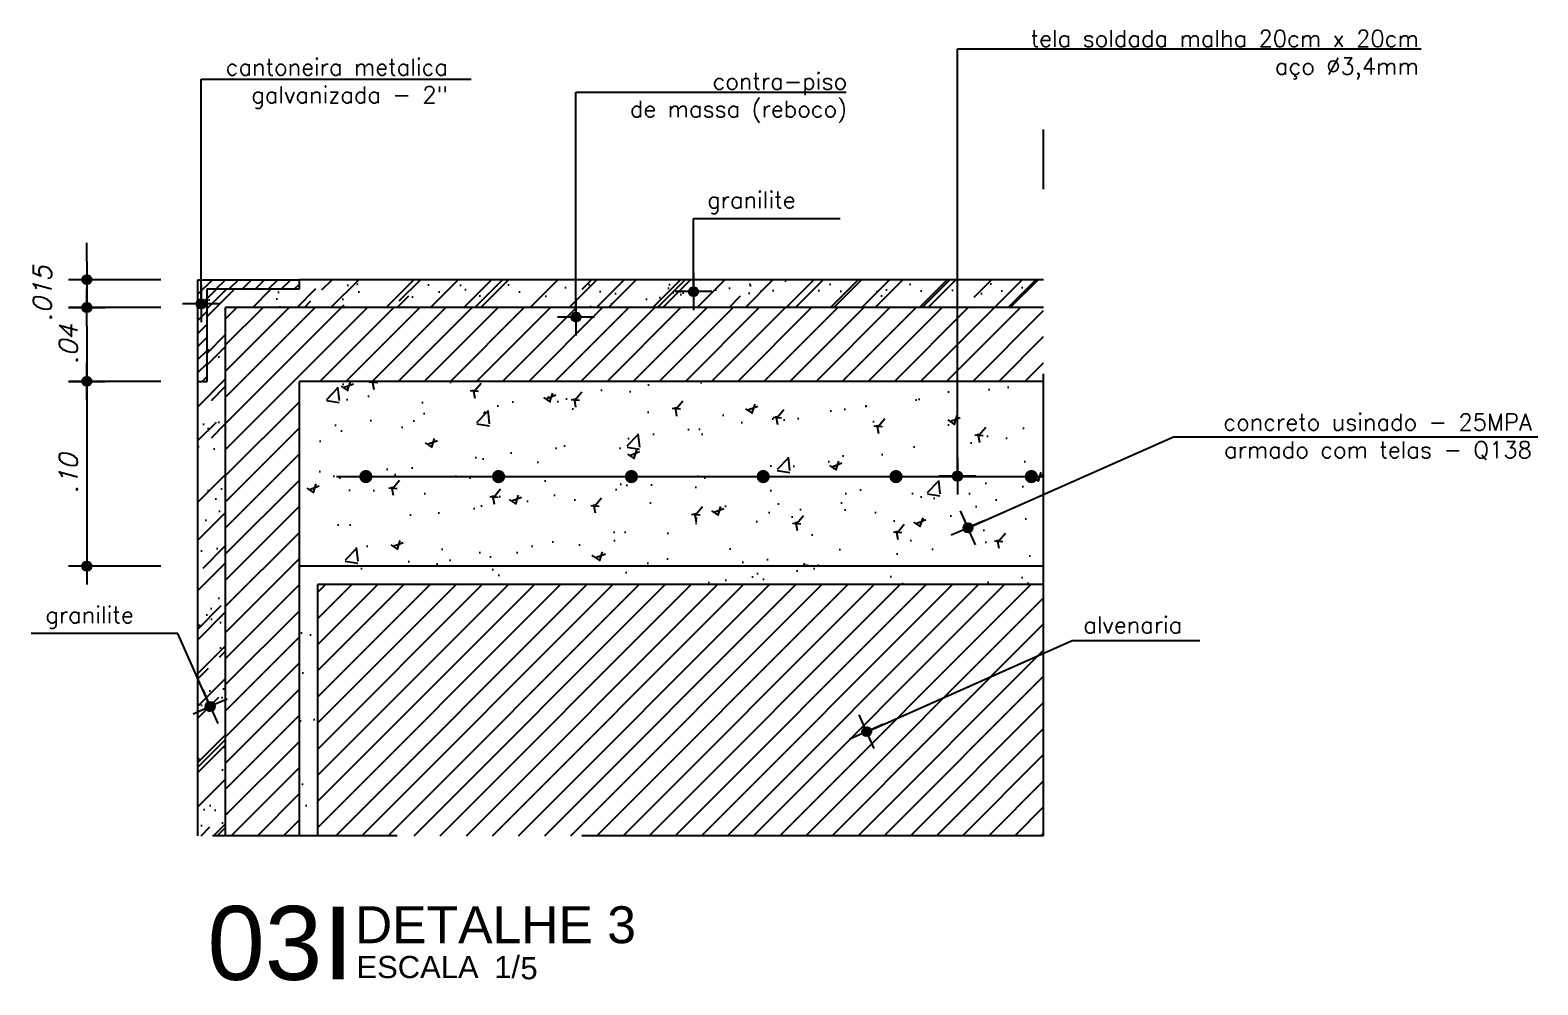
# Model space of a CAD drawing. Header units: millimetres. Extents: x 482 to 600, y -218 to -108.
# Drawn here: x 559.423 to 560.239, y -203.743 to -203.227 of the extents above; entities that cross this region are included whole.
import ezdxf
from ezdxf.enums import TextEntityAlignment as Align

# ---------------------------------------------------------------- set-up
doc = ezdxf.new("R2010")
doc.units = ezdxf.units.MM
doc.header["$LTSCALE"] = 2.5
doc.linetypes.add('DASHDOT', pattern=[1, 0.5, -0.25, 0, -0.25])
doc.linetypes.add('TPP2', pattern=[1.6, 1, -0.2, 0, -0.2, 0, -0.2])
for name, color, linetype in [('AN_INDICAÇAO', 2, 'Continuous'), ('ARQ_VISTA3', 3, 'Continuous'), ('COTAS', 1, 'Continuous'), ('DET', 2, 'DASHDOT'), ('HACHURA', 254, 'Continuous'), ('INDCORTE', 4, 'Continuous'), ('PAREDE', 4, 'Continuous'), ('TXAMB', 2, 'Continuous')]:
    doc.layers.add(name, color=color, linetype=linetype)
doc.styles.add('AMB05', font='ROMANS.SHX', dxfattribs={"height": 0.12})
doc.styles.add('ARIAL', font='arial.ttf')
doc.styles.add('ARIAL 02', font='sanss___.ttf', dxfattribs={"height": 2})
doc.styles.add('ROMANS', font='romans', dxfattribs={"oblique": 15})
doc.dimstyles.new('Cota5', dxfattribs={"dimtxt": 0.01, "dimasz": 0.01, "dimexe": 0.01, "dimexo": 0.02, "dimgap": 0.005, "dimtad": 1, "dimzin": 4, "dimdsep": 46, "dimtxsty": 'ROMANS', "dimblk": 'bola', "dimcen": 0, "dimclrd": 256, "dimclre": 8, "dimclrt": 2, "dimadec": 0, "dimazin": 0, "dimtfac": 1, "dimtix": 1, "dimtmove": 2, "dimatfit": 3, "dimldrblk": 'bola', "dimfxl": 1, "dimtolj": 1, "dimtzin": 0, "dimarcsym": 0})
pattern_1 = [(45, (0, 0), (-0.00707106781, 0.00707106781), [])]

# ---------------------------------------------------------------- blocks, each defined once
blk = doc.blocks.new('bola')
blk.add_hatch(color=0).paths.add_polyline_path([(-0.25, 0, 1), (0.25, 0, 1)])
at = {"color": 0}
for p, q in [((0, 1), (0, 0.25)), ((-1, 0), (-0.25, 0)), ((0.25, 0), (1, 0)), ((0, -0.25), (0, -1))]:
    blk.add_line(p, q, dxfattribs=at)
blk.add_circle((0, 0), 0.25, dxfattribs=at)
blk = doc.blocks.new('*D118')
at = {"layer": 'COTAS', "lineweight": -2}
for p, q in [((559.45371, -203.35164), (559.45371, -203.34164)), ((559.45371, -203.36164), (559.45371, -203.37664)), ((559.45371, -203.38664), (559.45371, -203.39664))]:
    blk.add_line(p, q, dxfattribs=at)
at = {"layer": 'COTAS', "color": 8, "lineweight": -2}
for p, q in [((559.49371, -203.36164), (559.44371, -203.36164)), ((559.49371, -203.37664), (559.44371, -203.37664))]:
    blk.add_line(p, q, dxfattribs=at)
at = {"layer": 'DEFPOINTS', "color": 0}
for p in [(559.51385, -203.36164), (559.45371, -203.37664), (559.52885, -203.37664)]:
    blk.add_point(p, dxfattribs=at)
at = {"layer": 'COTAS', "lineweight": -2, "xscale": 0.01, "yscale": 0.01, "zscale": 0.01}
for p, rotation in [((559.45371, -203.36164), 270), ((559.45371, -203.37664), 90)]:
    blk.add_blockref('bola', p, dxfattribs=dict(at, rotation=rotation))
at = {"layer": 'COTAS', "color": 2, "insert": (559.42959, -203.36914), "char_height": 0.01, "attachment_point": 5, "rotation": 90, "style": 'ROMANS'}
blk.add_mtext('\\A1;.015', dxfattribs=at)
blk = doc.blocks.new('*D119')
at = {"layer": 'COTAS', "color": 8, "lineweight": -2}
for p, q in [((559.49371, -203.37664), (559.44371, -203.37664)), ((559.49371, -203.41664), (559.44371, -203.41664))]:
    blk.add_line(p, q, dxfattribs=at)
at = {"layer": 'COTAS', "lineweight": -2}
blk.add_line((559.45371, -203.38664), (559.45371, -203.40664), dxfattribs=at)
at = {"layer": 'DEFPOINTS', "color": 0}
for p in [(559.52885, -203.37664), (559.45371, -203.41664), (559.56885, -203.41664)]:
    blk.add_point(p, dxfattribs=at)
at = {"layer": 'COTAS', "lineweight": -2, "xscale": 0.01, "yscale": 0.01, "zscale": 0.01}
for p, rotation in [((559.45371, -203.37664), 90), ((559.45371, -203.41664), 270)]:
    blk.add_blockref('bola', p, dxfattribs=dict(at, rotation=rotation))
at = {"layer": 'COTAS', "color": 2, "insert": (559.44371, -203.39664), "char_height": 0.01, "attachment_point": 5, "rotation": 90, "style": 'ROMANS'}
blk.add_mtext('\\A1;.04', dxfattribs=at)
blk = doc.blocks.new('*D120')
at = {"layer": 'COTAS', "color": 8, "lineweight": -2}
for p, q in [((559.49371, -203.41664), (559.44371, -203.41664)), ((559.49371, -203.51664), (559.44371, -203.51664))]:
    blk.add_line(p, q, dxfattribs=at)
at = {"layer": 'COTAS', "lineweight": -2}
blk.add_line((559.45371, -203.42664), (559.45371, -203.50664), dxfattribs=at)
at = {"layer": 'DEFPOINTS', "color": 0}
for p in [(559.56885, -203.41664), (559.45371, -203.51664), (559.56885, -203.51664)]:
    blk.add_point(p, dxfattribs=at)
at = {"layer": 'COTAS', "lineweight": -2, "xscale": 0.01, "yscale": 0.01, "zscale": 0.01}
for p, rotation in [((559.45371, -203.41664), 90), ((559.45371, -203.51664), 270)]:
    blk.add_blockref('bola', p, dxfattribs=dict(at, rotation=rotation))
at = {"layer": 'COTAS', "color": 2, "insert": (559.44371, -203.46664), "char_height": 0.01, "attachment_point": 5, "rotation": 90, "style": 'ROMANS'}
blk.add_mtext('\\A1;.10', dxfattribs=at)
blk = doc.blocks.new('IND_INDICAÇÃO')
at = {"color": 8}
blk.add_lwpolyline([(0.01665, 0.00794, 0.0012, 0.0012, 0), (0.01665, 0.00006, 0.0008, 0.0008, 0)], format="xyseb", dxfattribs=at)
at = {"style": 'ARIAL 02'}
for s, p in [('ESCALA', (0.01862, 0.00019)), ('1/', (0.03353, 0.00019))]:
    blk.add_text(s, height=0.0024, dxfattribs=at).set_placement(p)
at = {"style": 'ARIAL', "flags": 4}
blk.add_attdef('NUMERO', text='', height=0.008, dxfattribs=at).set_placement((0.01491, 0.004), align=Align.MIDDLE_RIGHT)
for tag, height, p in [('NOME.DO.DESENHO', 0.004, (0.01845, 0.00597)), ('ESCALA', 0.0024, (0.03637, 0.00126))]:
    blk.add_attdef(tag, text='', height=height, dxfattribs=at).set_placement(p, align=Align.MIDDLE_LEFT)

msp = doc.modelspace()

# ---------------------------------------------------------------- hatches: boundary and pattern name
for points in [[(559.60842, -203.46819, 1), (559.60122, -203.46819, 1)], [(559.68027, -203.46819, 1), (559.67307, -203.46819, 1)], [(559.7522, -203.46819, 1), (559.745, -203.46819, 1)], [(559.82355, -203.46819, 1), (559.81635, -203.46819, 1)], [(559.89547, -203.46819, 1), (559.88827, -203.46819, 1)], [(559.96876, -203.46819, 1), (559.96156, -203.46819, 1)]]:
    msp.add_hatch(color=1).paths.add_polyline_path(points)
at = {"layer": 'HACHURA'}
h = msp.add_hatch(dxfattribs=at)
h.set_pattern_fill('_USER', color=256, scale=0.005, angle=45, style=0, pattern_type=0)
h.set_pattern_definition([(45, (0, 0), (-0.003535533906, 0.003535533906), [])])
h.paths.add_polyline_path([(559.56885, -203.36164), (559.51385, -203.36164), (559.51385, -203.41664), (559.51885, -203.41664), (559.51885, -203.36664), (559.56885, -203.36664)])
h = msp.add_hatch(dxfattribs=at)
h.set_pattern_fill('AR-SAND', color=1, scale=0.00055, style=0)
h.paths.add_polyline_path([(559.9718, -203.36164), (559.56885, -203.36164), (559.56885, -203.36664), (559.51885, -203.36664), (559.51885, -203.41664), (559.51385, -203.41664), (559.51385, -203.66255), (559.52885, -203.66255), (559.52885, -203.37664), (559.9718, -203.37664)])
h = msp.add_hatch(dxfattribs=at)
h.set_pattern_fill('AR-RROOF', color=256, scale=0.001, angle=45, style=0)
h.paths.add_polyline_path([(559.9718, -203.36164), (559.56885, -203.36164), (559.56885, -203.36664), (559.51885, -203.36664), (559.51885, -203.41664), (559.51385, -203.41664), (559.51385, -203.66255), (559.52885, -203.66255), (559.52885, -203.37664), (559.9718, -203.37664)])
h = msp.add_hatch(dxfattribs=at)
h.set_pattern_fill('_USER', color=256, scale=0.01, angle=45, style=0, pattern_type=0)
h.set_pattern_definition(pattern_1)
h.paths.add_polyline_path([(559.9718, -203.37664), (559.52885, -203.37664), (559.52885, -203.66255), (559.56885, -203.66255), (559.56885, -203.51664), (559.56885, -203.41664), (559.9718, -203.41664)])
h = msp.add_hatch(dxfattribs=at)
h.set_pattern_fill('AR-CONC', color=256, scale=0.0003, style=0)
h.set_pattern_definition([(50, (0, 0), (0.0546554007, -0.0047817257), [0.005715, -0.062865]), (355, (0, 0), (-0.010572848, 0.057316993), [0.004572, -0.050292]), (100.451, (0.004555, -0.0004), (0.0440827505, 0.0525350063), [0.004857, -0.053427]), (46.1842, (0, 0.01524), (0.081323712, -0.012612698), [0.0085725, -0.0942975]), (96.6356, (0.00678, 0.01419), (0.07122127, 0.074227667), [0.0072855, -0.0801405]), (351.184, (0, 0.01524), (0.071221382, 0.074227535), [0.006858, -0.075438]), (21, (0.00762, 0.01143), (0.045484464, -0.0306796556), [0.005715, -0.062865]), (326, (0.00762, 0.01143), (0.0185406085, 0.05525639), [0.004572, -0.050292]), (71.4514, (0.01141, 0.008873), (0.064024947, 0.0245768573), [0.004857, -0.053427]), (37.5, (0, 0), (0.000926581, 0.02536651166), [0, -0.0496824, 0, -0.051054, 0, -0.0504825]), (7.5, (0, 0), (0.0200458988, 0.0300541724), [0, -0.0291084, 0, -0.0485394, 0, -0.0192405]), (327.5, (-0.016993, 0), (0.04067717855, -0.0017186232), [0, -0.01905, 0, -0.059436, 0, -0.078867]), (317.5, (-0.024613, 0), (0.0444387544, 0.0076279473), [0, -0.024765, 0, -0.0394716, 0, -0.056007])])
h.paths.add_polyline_path([(559.9718, -203.41664), (559.56885, -203.41664), (559.56885, -203.51664), (559.9718, -203.51664)])
h = msp.add_hatch(dxfattribs=at)
h.set_pattern_fill('AR-SAND', color=1, scale=0.0007, style=0)
h.paths.add_polyline_path([(559.9718, -203.51664), (559.56885, -203.51664), (559.56885, -203.66255), (559.57885, -203.66255), (559.57885, -203.52664), (559.9718, -203.52664)])
h = msp.add_hatch(dxfattribs=at)
h.set_pattern_fill('_USER', color=256, scale=0.01, angle=45, style=0, pattern_type=0)
h.set_pattern_definition(pattern_1)
h.paths.add_polyline_path([(559.9718, -203.52664), (559.57885, -203.52664), (559.57885, -203.66255), (559.9718, -203.66255)])

# ---------------------------------------------------------------- linework, layer by layer
at = {"layer": 'ARQ_VISTA3'}
for p, q in [((559.9718, -203.36164), (559.56885, -203.36164)), ((559.9718, -203.37664), (559.52885, -203.37664)), ((559.52885, -203.66255), (559.52885, -203.37664)), ((559.51385, -203.66255), (559.51385, -203.41664)), ((559.9718, -203.41664), (559.56885, -203.41664)), ((559.56885, -203.51664), (559.56885, -203.41664)), ((559.56885, -203.66255), (559.56885, -203.51664)), ((559.9718, -203.51664), (559.56885, -203.51664)), ((559.9718, -203.52664), (559.57885, -203.52664)), ((559.57885, -203.66255), (559.57885, -203.52664))]:
    msp.add_line(p, q, dxfattribs=at)
at = {"layer": 'DET', "const_width": 0.001}
msp.add_lwpolyline([(559.9718, -203.46819), (559.58886, -203.46819)], dxfattribs=at)
at = {"layer": 'INDCORTE', "linetype": 'TPP2', "ltscale": 0.1}
for q in [(559.9718, -203.28029), (559.48095, -203.66255)]:
    msp.add_line((559.9718, -203.66255), q, dxfattribs=at)
at = {"layer": 'PAREDE', "color": 2}
for p, q in [((559.51385, -203.36164), (559.56885, -203.36164)), ((559.51385, -203.41664), (559.51385, -203.36164)), ((559.56885, -203.36664), (559.56885, -203.36164)), ((559.51885, -203.36664), (559.56885, -203.36664)), ((559.51885, -203.41664), (559.51885, -203.36664)), ((559.51385, -203.41664), (559.51885, -203.41664))]:
    msp.add_line(p, q, dxfattribs=at)

# ---------------------------------------------------------------- block references
at = {"layer": 'AN_INDICAÇAO'}
ref = msp.add_blockref('IND_INDICAÇÃO', (559.50662, -203.74059), dxfattribs=dict(at, xscale=5, yscale=5, zscale=5))
ref.add_attrib('NUMERO', '03', dxfattribs={"layer": '0', "height": 0.04, "style": 'ARIAL'}).set_placement((559.58117, -203.72059), align=Align.MIDDLE_RIGHT)
ref.add_attrib('NOME.DO.DESENHO', 'DETALHE 3', dxfattribs={"layer": '0', "height": 0.02, "style": 'ARIAL'}).set_placement((559.5989, -203.71075), align=Align.MIDDLE_LEFT)
ref.add_attrib('ESCALA', '5', dxfattribs={"layer": '0', "height": 0.012, "style": 'ARIAL'}).set_placement((559.68849, -203.73427), align=Align.MIDDLE_LEFT)

# ---------------------------------------------------------------- texts
at = {"layer": 'TXAMB', "char_height": 0.009, "attachment_point": 9, "style": 'AMB05'}
for s, insert in [('tela soldada malha 20cm x 20cm^Jaço %%C3,4mm', (560.17497, -203.25332)), ('cantoneira metalica ^Jgalvanizada - 2"', (559.64926, -203.26904)), ('contra-piso^Jde massa (reboco)', (559.8654, -203.27674)), ('granilite', (559.83748, -203.32592)), ('concreto usinado - 25MPA^Jarmado com telas - Q138', (560.23614, -203.45905)), ('granilite', (559.47911, -203.55049)), ('alvenaria', (560.0469, -203.553))]:
    msp.add_mtext(s, dxfattribs=dict(at, insert=insert))

# ---------------------------------------------------------------- dimensions: what is measured, and where the dimension line sits
at = {"layer": 'COTAS'}
dim = msp.add_linear_dim(base=(559.45371, -203.37664), p1=(559.51385, -203.36164), p2=(559.52885, -203.37664), angle=90, text='.015', dimstyle='Cota5', override={"dimfxl": 0.04, "dimfxlon": 1}, dxfattribs=at)
dim.commit()
dim.dimension.update_dxf_attribs({"geometry": '*D118', "text_midpoint": (559.42959, -203.36914), "dimtype": 160})
for base, p1, p2, picture, middle in [((559.45371, -203.41664), (559.52885, -203.37664), (559.56885, -203.41664), '*D119', (559.44371, -203.39664)), ((559.45371, -203.51664), (559.56885, -203.41664), (559.56885, -203.51664), '*D120', (559.44371, -203.46664))]:
    dim = msp.add_linear_dim(base=base, p1=p1, p2=p2, angle=90, dimstyle='Cota5', override={"dimfxl": 0.04, "dimfxlon": 1}, dxfattribs=at)
    dim.commit()
    dim.dimension.update_dxf_attribs({"geometry": picture, "text_midpoint": middle})

# ---------------------------------------------------------------- leaders
for points in [[(559.92511, -203.46797), (559.92511, -203.23676), (560.17626, -203.23676)], [(559.51559, -203.37468), (559.51559, -203.25302), (559.66184, -203.25302)], [(559.71856, -203.38185), (559.71856, -203.26019), (559.8648, -203.26019)], [(559.78222, -203.36807), (559.78222, -203.32855), (559.86159, -203.32855)], [(559.93086, -203.49593), (560.04213, -203.44665), (560.2394, -203.44665)], [(559.52052, -203.59264), (559.50299, -203.55313), (559.42362, -203.55313)], [(559.87598, -203.60626), (559.98725, -203.55699), (560.05642, -203.55699)]]:
    msp.add_leader(points, dimstyle='Cota5', override={"dimgap": 0.005, "dimtad": 0}, dxfattribs=at)

doc.saveas('drawing.dxf')
